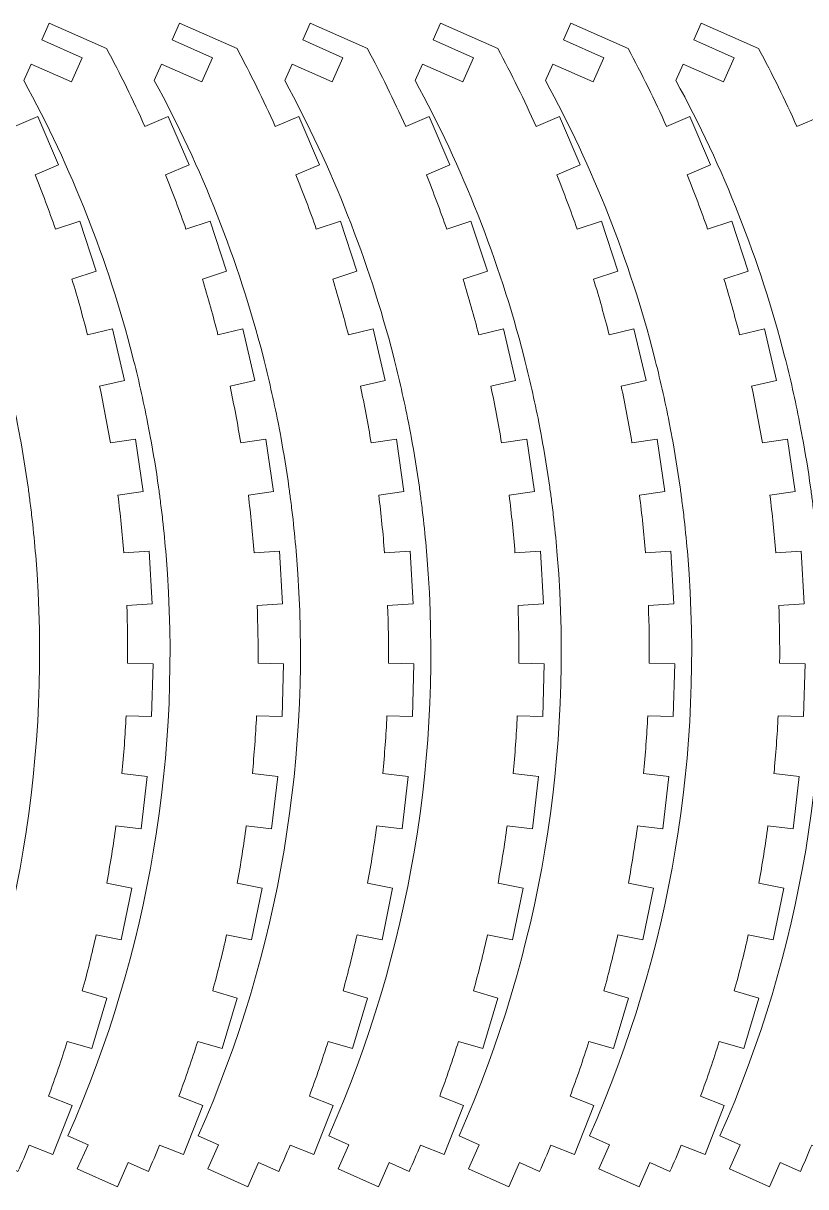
# Model space of a CAD drawing. Header units: millimetres. Extents: x -400 to 400, y -200 to 200.
# Drawn here: x -43.4 to 45.5, y 68.2 to 200.5 of the extents above; entities that cross this region are included whole.
import ezdxf

# ---------------------------------------------------------------- set-up
doc = ezdxf.new("R2010")
doc.units = ezdxf.units.MM
doc.header["$MEASUREMENT"] = 0
doc.layers.add('Camada 1', color=7, linetype='Continuous')

msp = doc.modelspace()

# ---------------------------------------------------------------- linework, layer by layer
at = {"layer": 'Camada 1', "lineweight": 20}
for points in [[(-58.138, 193.9324), (-52.7332, 184.0403), (-48.5792, 173.5035), (-45.7809, 162.5975), (-45.7809, 162.5975), (-45.1419, 160.107), (-44.5736, 157.5971), (-44.0771, 155.0715), (-44.0771, 155.0715), (-43.9736, 154.5448), (-43.8731, 154.0175), (-43.7758, 153.4898), (-43.7758, 153.4898), (-43.4212, 151.5666), (-43.1079, 149.6353), (-42.8371, 147.6984), (-42.8371, 147.6984), (-42.7645, 147.18), (-42.6948, 146.6612), (-42.6283, 146.142), (-42.6283, 146.142), (-42.5383, 145.439), (-42.4536, 144.7351), (-42.3745, 144.0308), (-42.3745, 144.0308), (-42.2217, 142.6695), (-42.0893, 141.3057), (-41.9777, 139.9405), (-41.9777, 139.9405), (-40.1556, 117.6503), (-43.8458, 94.9596), (-53.1361, 73.9707), (-53.1361, 73.9707), (-53.1361, 73.9707), (-50.85, 72.9588), (-50.85, 72.9588), (-50.85, 72.9588), (-50.85, 72.9588), (-52.0642, 70.2155), (-52.0642, 70.2155), (-52.0642, 70.2155), (-52.0642, 70.2155), (-47.4921, 68.1918), (-47.4921, 68.1918), (-47.4921, 68.1918), (-47.4921, 68.1918), (-46.2779, 70.9351), (-46.2779, 70.9351), (-46.2779, 70.9351), (-46.2779, 70.9351), (-43.9918, 69.9232), (-43.9918, 69.9232), (-43.9918, 69.9232), (-43.5531, 70.9143), (-43.1254, 71.9104), (-42.709, 72.9111), (-42.709, 72.9111), (-42.709, 72.9111), (-40.0122, 71.8533), (-40.0122, 71.8533), (-40.0122, 71.8533), (-40.0122, 71.8533), (-37.8213, 77.4391), (-37.8213, 77.4391), (-37.8213, 77.4391), (-37.8213, 77.4391), (-40.5181, 78.4968), (-40.5181, 78.4968), (-40.5181, 78.4968), (-39.7607, 80.5513), (-39.0497, 82.6227), (-38.3857, 84.7093), (-38.3857, 84.7093), (-38.3857, 84.7093), (-35.6079, 83.8879), (-35.6079, 83.8879), (-35.6079, 83.8879), (-35.6079, 83.8879), (-33.9065, 89.6416), (-33.9065, 89.6416), (-33.9065, 89.6416), (-33.9065, 89.6416), (-36.6844, 90.4631), (-36.6844, 90.4631), (-36.6844, 90.4631), (-36.1068, 92.5752), (-35.577, 94.7001), (-35.0953, 96.8362), (-35.0953, 96.8362), (-35.0953, 96.8362), (-32.2569, 96.2573), (-32.2569, 96.2573), (-32.2569, 96.2573), (-32.2569, 96.2573), (-31.0578, 102.1362), (-31.0578, 102.1362), (-31.0578, 102.1362), (-31.0578, 102.1362), (-33.8961, 102.7151), (-33.8961, 102.7151), (-33.8961, 102.7151), (-33.5027, 104.8693), (-33.158, 107.032), (-32.8622, 109.2016), (-32.8622, 109.2016), (-32.8622, 109.2016), (-29.9845, 108.8695), (-29.9845, 108.8695), (-29.9845, 108.8695), (-29.9845, 108.8695), (-29.2965, 114.8298), (-29.2965, 114.8298), (-29.2965, 114.8298), (-29.2965, 114.8298), (-32.1741, 115.1621), (-32.1741, 115.1621), (-32.1741, 115.1621), (-31.9679, 117.3421), (-31.8108, 119.5264), (-31.703, 121.7134), (-31.703, 121.7134), (-31.703, 121.7134), (-28.8075, 121.6305), (-28.8075, 121.6305), (-28.8075, 121.6305), (-28.8075, 121.6305), (-28.6357, 127.628), (-28.6357, 127.628), (-28.6357, 127.628), (-28.6357, 127.628), (-31.5312, 127.711), (-31.5312, 127.711), (-31.5312, 127.711), (-31.5136, 129.9007), (-31.5453, 132.0904), (-31.6265, 134.2786), (-31.6265, 134.2786), (-31.6265, 134.2786), (-28.7345, 134.4455), (-28.7345, 134.4455), (-28.7345, 134.4455), (-28.7345, 134.4455), (-29.0802, 140.4355), (-29.0802, 140.4355), (-29.0802, 140.4355), (-29.0802, 140.4355), (-31.9721, 140.2686), (-31.9721, 140.2686), (-31.9721, 140.2686), (-32.1433, 142.4516), (-32.3636, 144.6306), (-32.633, 146.8037), (-32.633, 146.8037), (-32.633, 146.8037), (-29.7663, 147.2191), (-29.7663, 147.2191), (-29.7663, 147.2191), (-29.7663, 147.2191), (-30.6268, 153.157), (-30.6268, 153.157), (-30.6268, 153.157), (-30.6268, 153.157), (-33.4936, 152.7416), (-33.4936, 152.7416), (-33.4936, 152.7416), (-33.8523, 154.9017), (-34.2596, 157.0535), (-34.7152, 159.1953), (-34.7152, 159.1953), (-34.7152, 159.1953), (-31.8949, 159.8563), (-31.8949, 159.8563), (-31.8949, 159.8563), (-31.8949, 159.8563), (-33.2641, 165.698), (-33.2641, 165.698), (-33.2641, 165.698), (-33.2641, 165.698), (-36.0844, 165.037), (-36.0844, 165.037), (-36.0844, 165.037), (-36.6278, 167.1582), (-37.219, 169.2669), (-37.8576, 171.3615), (-37.8576, 171.3615), (-37.8576, 171.3615), (-35.1047, 172.263), (-35.1047, 172.263), (-35.1047, 172.263), (-35.1047, 172.263), (-36.9722, 177.965), (-36.9722, 177.965), (-36.9722, 177.965), (-36.9722, 177.965), (-39.725, 177.0633), (-39.725, 177.0633), (-39.725, 177.0633), (-40.4493, 179.1298), (-41.22, 181.1798), (-42.0367, 183.2115), (-42.0367, 183.2115), (-42.0367, 183.2115), (-39.3718, 184.3469), (-39.3718, 184.3469), (-39.3718, 184.3469), (-39.3718, 184.3469), (-41.7237, 189.8668), (-41.7237, 189.8668), (-41.7237, 189.8668), (-41.7237, 189.8668), (-44.3886, 188.7313), (-44.3886, 188.7313), (-44.3886, 188.7313), (-45.7374, 191.7242), (-47.1868, 194.6705), (-48.7346, 197.5655), (-48.7346, 197.5655), (-48.7346, 197.5655), (-55.2528, 200.4506), (-55.2528, 200.4506), (-55.2528, 200.4506), (-55.2528, 200.4506), (-56.0883, 198.5631), (-56.0883, 198.5631), (-56.0883, 198.5631), (-56.0883, 198.5631), (-51.5161, 196.5394), (-51.5161, 196.5394), (-51.5161, 196.5394), (-51.5161, 196.5394), (-52.7304, 193.7961), (-52.7304, 193.7961), (-52.7304, 193.7961), (-52.7304, 193.7961), (-57.3025, 195.8198), (-57.3025, 195.8198), (-57.3025, 195.8198), (-57.3025, 195.8198), (-58.138, 193.9324), (-58.138, 193.9324)], [(-43.3213, 193.9324), (-37.9165, 184.0403), (-33.7625, 173.5035), (-30.9642, 162.5975), (-30.9642, 162.5975), (-30.3252, 160.107), (-29.7569, 157.5971), (-29.2604, 155.0715), (-29.2604, 155.0715), (-29.1569, 154.5448), (-29.0564, 154.0175), (-28.9591, 153.4898), (-28.9591, 153.4898), (-28.6045, 151.5666), (-28.2912, 149.6353), (-28.0204, 147.6984), (-28.0204, 147.6984), (-27.9478, 147.18), (-27.8781, 146.6612), (-27.8116, 146.142), (-27.8116, 146.142), (-27.7216, 145.439), (-27.6369, 144.7351), (-27.5578, 144.0308), (-27.5578, 144.0308), (-27.405, 142.6695), (-27.2726, 141.3057), (-27.161, 139.9405), (-27.161, 139.9405), (-25.3389, 117.6503), (-29.0291, 94.9596), (-38.3194, 73.9707), (-38.3194, 73.9707), (-38.3194, 73.9707), (-36.0333, 72.9588), (-36.0333, 72.9588), (-36.0333, 72.9588), (-36.0333, 72.9588), (-37.2475, 70.2155), (-37.2475, 70.2155), (-37.2475, 70.2155), (-37.2475, 70.2155), (-32.6754, 68.1918), (-32.6754, 68.1918), (-32.6754, 68.1918), (-32.6754, 68.1918), (-31.4612, 70.9351), (-31.4612, 70.9351), (-31.4612, 70.9351), (-31.4612, 70.9351), (-29.1751, 69.9232), (-29.1751, 69.9232), (-29.1751, 69.9232), (-28.7364, 70.9143), (-28.3087, 71.9104), (-27.8923, 72.9111), (-27.8923, 72.9111), (-27.8923, 72.9111), (-25.1955, 71.8533), (-25.1955, 71.8533), (-25.1955, 71.8533), (-25.1955, 71.8533), (-23.0046, 77.4391), (-23.0046, 77.4391), (-23.0046, 77.4391), (-23.0046, 77.4391), (-25.7014, 78.4968), (-25.7014, 78.4968), (-25.7014, 78.4968), (-24.944, 80.5513), (-24.233, 82.6227), (-23.569, 84.7093), (-23.569, 84.7093), (-23.569, 84.7093), (-20.7912, 83.8879), (-20.7912, 83.8879), (-20.7912, 83.8879), (-20.7912, 83.8879), (-19.0898, 89.6416), (-19.0898, 89.6416), (-19.0898, 89.6416), (-19.0898, 89.6416), (-21.8677, 90.4631), (-21.8677, 90.4631), (-21.8677, 90.4631), (-21.2901, 92.5752), (-20.7603, 94.7001), (-20.2786, 96.8362), (-20.2786, 96.8362), (-20.2786, 96.8362), (-17.4402, 96.2573), (-17.4402, 96.2573), (-17.4402, 96.2573), (-17.4402, 96.2573), (-16.2411, 102.1362), (-16.2411, 102.1362), (-16.2411, 102.1362), (-16.2411, 102.1362), (-19.0794, 102.7151), (-19.0794, 102.7151), (-19.0794, 102.7151), (-18.686, 104.8693), (-18.3413, 107.032), (-18.0455, 109.2016), (-18.0455, 109.2016), (-18.0455, 109.2016), (-15.1678, 108.8695), (-15.1678, 108.8695), (-15.1678, 108.8695), (-15.1678, 108.8695), (-14.4798, 114.8298), (-14.4798, 114.8298), (-14.4798, 114.8298), (-14.4798, 114.8298), (-17.3574, 115.1621), (-17.3574, 115.1621), (-17.3574, 115.1621), (-17.1512, 117.3421), (-16.9941, 119.5264), (-16.8863, 121.7134), (-16.8863, 121.7134), (-16.8863, 121.7134), (-13.9908, 121.6305), (-13.9908, 121.6305), (-13.9908, 121.6305), (-13.9908, 121.6305), (-13.819, 127.628), (-13.819, 127.628), (-13.819, 127.628), (-13.819, 127.628), (-16.7145, 127.711), (-16.7145, 127.711), (-16.7145, 127.711), (-16.6969, 129.9007), (-16.7286, 132.0904), (-16.8098, 134.2786), (-16.8098, 134.2786), (-16.8098, 134.2786), (-13.9178, 134.4455), (-13.9178, 134.4455), (-13.9178, 134.4455), (-13.9178, 134.4455), (-14.2635, 140.4355), (-14.2635, 140.4355), (-14.2635, 140.4355), (-14.2635, 140.4355), (-17.1554, 140.2686), (-17.1554, 140.2686), (-17.1554, 140.2686), (-17.3266, 142.4516), (-17.5469, 144.6306), (-17.8163, 146.8037), (-17.8163, 146.8037), (-17.8163, 146.8037), (-14.9496, 147.2191), (-14.9496, 147.2191), (-14.9496, 147.2191), (-14.9496, 147.2191), (-15.8101, 153.157), (-15.8101, 153.157), (-15.8101, 153.157), (-15.8101, 153.157), (-18.6769, 152.7416), (-18.6769, 152.7416), (-18.6769, 152.7416), (-19.0356, 154.9017), (-19.4429, 157.0535), (-19.8985, 159.1953), (-19.8985, 159.1953), (-19.8985, 159.1953), (-17.0782, 159.8563), (-17.0782, 159.8563), (-17.0782, 159.8563), (-17.0782, 159.8563), (-18.4474, 165.698), (-18.4474, 165.698), (-18.4474, 165.698), (-18.4474, 165.698), (-21.2677, 165.037), (-21.2677, 165.037), (-21.2677, 165.037), (-21.8111, 167.1582), (-22.4023, 169.2669), (-23.0409, 171.3615), (-23.0409, 171.3615), (-23.0409, 171.3615), (-20.288, 172.263), (-20.288, 172.263), (-20.288, 172.263), (-20.288, 172.263), (-22.1555, 177.965), (-22.1555, 177.965), (-22.1555, 177.965), (-22.1555, 177.965), (-24.9083, 177.0633), (-24.9083, 177.0633), (-24.9083, 177.0633), (-25.6326, 179.1298), (-26.4033, 181.1798), (-27.22, 183.2115), (-27.22, 183.2115), (-27.22, 183.2115), (-24.5551, 184.3469), (-24.5551, 184.3469), (-24.5551, 184.3469), (-24.5551, 184.3469), (-26.907, 189.8668), (-26.907, 189.8668), (-26.907, 189.8668), (-26.907, 189.8668), (-29.5719, 188.7313), (-29.5719, 188.7313), (-29.5719, 188.7313), (-30.9207, 191.7242), (-32.3701, 194.6705), (-33.9179, 197.5655), (-33.9179, 197.5655), (-33.9179, 197.5655), (-40.4361, 200.4506), (-40.4361, 200.4506), (-40.4361, 200.4506), (-40.4361, 200.4506), (-41.2716, 198.5631), (-41.2716, 198.5631), (-41.2716, 198.5631), (-41.2716, 198.5631), (-36.6994, 196.5394), (-36.6994, 196.5394), (-36.6994, 196.5394), (-36.6994, 196.5394), (-37.9137, 193.7961), (-37.9137, 193.7961), (-37.9137, 193.7961), (-37.9137, 193.7961), (-42.4858, 195.8198), (-42.4858, 195.8198), (-42.4858, 195.8198), (-42.4858, 195.8198), (-43.3213, 193.9324), (-43.3213, 193.9324)], [(-28.5046, 193.9324), (-23.0998, 184.0403), (-18.9458, 173.5035), (-16.1475, 162.5975), (-16.1475, 162.5975), (-15.5085, 160.107), (-14.9402, 157.5971), (-14.4437, 155.0715), (-14.4437, 155.0715), (-14.3402, 154.5448), (-14.2397, 154.0175), (-14.1424, 153.4898), (-14.1424, 153.4898), (-13.7878, 151.5666), (-13.4745, 149.6353), (-13.2037, 147.6984), (-13.2037, 147.6984), (-13.1311, 147.18), (-13.0614, 146.6612), (-12.9949, 146.142), (-12.9949, 146.142), (-12.9049, 145.439), (-12.8202, 144.7351), (-12.7411, 144.0308), (-12.7411, 144.0308), (-12.5883, 142.6695), (-12.4559, 141.3057), (-12.3443, 139.9405), (-12.3443, 139.9405), (-10.5222, 117.6503), (-14.2124, 94.9596), (-23.5027, 73.9707), (-23.5027, 73.9707), (-23.5027, 73.9707), (-21.2166, 72.9588), (-21.2166, 72.9588), (-21.2166, 72.9588), (-21.2166, 72.9588), (-22.4308, 70.2155), (-22.4308, 70.2155), (-22.4308, 70.2155), (-22.4308, 70.2155), (-17.8587, 68.1918), (-17.8587, 68.1918), (-17.8587, 68.1918), (-17.8587, 68.1918), (-16.6445, 70.9351), (-16.6445, 70.9351), (-16.6445, 70.9351), (-16.6445, 70.9351), (-14.3584, 69.9232), (-14.3584, 69.9232), (-14.3584, 69.9232), (-13.9197, 70.9143), (-13.492, 71.9104), (-13.0756, 72.9111), (-13.0756, 72.9111), (-13.0756, 72.9111), (-10.3788, 71.8533), (-10.3788, 71.8533), (-10.3788, 71.8533), (-10.3788, 71.8533), (-8.1879, 77.4391), (-8.1879, 77.4391), (-8.1879, 77.4391), (-8.1879, 77.4391), (-10.8847, 78.4968), (-10.8847, 78.4968), (-10.8847, 78.4968), (-10.1273, 80.5513), (-9.4163, 82.6227), (-8.7523, 84.7093), (-8.7523, 84.7093), (-8.7523, 84.7093), (-5.9745, 83.8879), (-5.9745, 83.8879), (-5.9745, 83.8879), (-5.9745, 83.8879), (-4.2731, 89.6416), (-4.2731, 89.6416), (-4.2731, 89.6416), (-4.2731, 89.6416), (-7.051, 90.4631), (-7.051, 90.4631), (-7.051, 90.4631), (-6.4734, 92.5752), (-5.9436, 94.7001), (-5.4619, 96.8362), (-5.4619, 96.8362), (-5.4619, 96.8362), (-2.6235, 96.2573), (-2.6235, 96.2573), (-2.6235, 96.2573), (-2.6235, 96.2573), (-1.4244, 102.1362), (-1.4244, 102.1362), (-1.4244, 102.1362), (-1.4244, 102.1362), (-4.2627, 102.7151), (-4.2627, 102.7151), (-4.2627, 102.7151), (-3.8693, 104.8693), (-3.5246, 107.032), (-3.2288, 109.2016), (-3.2288, 109.2016), (-3.2288, 109.2016), (-0.3511, 108.8695), (-0.3511, 108.8695), (-0.3511, 108.8695), (-0.3511, 108.8695), (0.3369, 114.8298), (0.3369, 114.8298), (0.3369, 114.8298), (0.3369, 114.8298), (-2.5407, 115.1621), (-2.5407, 115.1621), (-2.5407, 115.1621), (-2.3345, 117.3421), (-2.1774, 119.5264), (-2.0696, 121.7134), (-2.0696, 121.7134), (-2.0696, 121.7134), (0.8259, 121.6305), (0.8259, 121.6305), (0.8259, 121.6305), (0.8259, 121.6305), (0.9977, 127.628), (0.9977, 127.628), (0.9977, 127.628), (0.9977, 127.628), (-1.8978, 127.711), (-1.8978, 127.711), (-1.8978, 127.711), (-1.8802, 129.9007), (-1.9119, 132.0904), (-1.9931, 134.2786), (-1.9931, 134.2786), (-1.9931, 134.2786), (0.8989, 134.4455), (0.8989, 134.4455), (0.8989, 134.4455), (0.8989, 134.4455), (0.5532, 140.4355), (0.5532, 140.4355), (0.5532, 140.4355), (0.5532, 140.4355), (-2.3387, 140.2686), (-2.3387, 140.2686), (-2.3387, 140.2686), (-2.5099, 142.4516), (-2.7302, 144.6306), (-2.9996, 146.8037), (-2.9996, 146.8037), (-2.9996, 146.8037), (-0.1329, 147.2191), (-0.1329, 147.2191), (-0.1329, 147.2191), (-0.1329, 147.2191), (-0.9934, 153.157), (-0.9934, 153.157), (-0.9934, 153.157), (-0.9934, 153.157), (-3.8602, 152.7416), (-3.8602, 152.7416), (-3.8602, 152.7416), (-4.2189, 154.9017), (-4.6262, 157.0535), (-5.0818, 159.1953), (-5.0818, 159.1953), (-5.0818, 159.1953), (-2.2615, 159.8563), (-2.2615, 159.8563), (-2.2615, 159.8563), (-2.2615, 159.8563), (-3.6307, 165.698), (-3.6307, 165.698), (-3.6307, 165.698), (-3.6307, 165.698), (-6.451, 165.037), (-6.451, 165.037), (-6.451, 165.037), (-6.9944, 167.1582), (-7.5856, 169.2669), (-8.2242, 171.3615), (-8.2242, 171.3615), (-8.2242, 171.3615), (-5.4713, 172.263), (-5.4713, 172.263), (-5.4713, 172.263), (-5.4713, 172.263), (-7.3388, 177.965), (-7.3388, 177.965), (-7.3388, 177.965), (-7.3388, 177.965), (-10.0916, 177.0633), (-10.0916, 177.0633), (-10.0916, 177.0633), (-10.8159, 179.1298), (-11.5866, 181.1798), (-12.4033, 183.2115), (-12.4033, 183.2115), (-12.4033, 183.2115), (-9.7384, 184.3469), (-9.7384, 184.3469), (-9.7384, 184.3469), (-9.7384, 184.3469), (-12.0903, 189.8668), (-12.0903, 189.8668), (-12.0903, 189.8668), (-12.0903, 189.8668), (-14.7552, 188.7313), (-14.7552, 188.7313), (-14.7552, 188.7313), (-16.104, 191.7242), (-17.5534, 194.6705), (-19.1012, 197.5655), (-19.1012, 197.5655), (-19.1012, 197.5655), (-25.6194, 200.4506), (-25.6194, 200.4506), (-25.6194, 200.4506), (-25.6194, 200.4506), (-26.4549, 198.5631), (-26.4549, 198.5631), (-26.4549, 198.5631), (-26.4549, 198.5631), (-21.8827, 196.5394), (-21.8827, 196.5394), (-21.8827, 196.5394), (-21.8827, 196.5394), (-23.097, 193.7961), (-23.097, 193.7961), (-23.097, 193.7961), (-23.097, 193.7961), (-27.6691, 195.8198), (-27.6691, 195.8198), (-27.6691, 195.8198), (-27.6691, 195.8198), (-28.5046, 193.9324), (-28.5046, 193.9324)], [(-13.6879, 193.9324), (-8.2831, 184.0403), (-4.1291, 173.5035), (-1.3308, 162.5975), (-1.3308, 162.5975), (-0.6918, 160.107), (-0.1235, 157.5971), (0.373, 155.0715), (0.373, 155.0715), (0.4765, 154.5448), (0.577, 154.0175), (0.6743, 153.4898), (0.6743, 153.4898), (1.0289, 151.5666), (1.3422, 149.6353), (1.613, 147.6984), (1.613, 147.6984), (1.6856, 147.18), (1.7553, 146.6612), (1.8218, 146.142), (1.8218, 146.142), (1.9118, 145.439), (1.9965, 144.7351), (2.0756, 144.0308), (2.0756, 144.0308), (2.2284, 142.6695), (2.3608, 141.3057), (2.4724, 139.9405), (2.4724, 139.9405), (4.2945, 117.6503), (0.6043, 94.9596), (-8.686, 73.9707), (-8.686, 73.9707), (-8.686, 73.9707), (-6.3999, 72.9588), (-6.3999, 72.9588), (-6.3999, 72.9588), (-6.3999, 72.9588), (-7.6141, 70.2155), (-7.6141, 70.2155), (-7.6141, 70.2155), (-7.6141, 70.2155), (-3.042, 68.1918), (-3.042, 68.1918), (-3.042, 68.1918), (-3.042, 68.1918), (-1.8278, 70.9351), (-1.8278, 70.9351), (-1.8278, 70.9351), (-1.8278, 70.9351), (0.4583, 69.9232), (0.4583, 69.9232), (0.4583, 69.9232), (0.897, 70.9143), (1.3247, 71.9104), (1.7411, 72.9111), (1.7411, 72.9111), (1.7411, 72.9111), (4.4379, 71.8533), (4.4379, 71.8533), (4.4379, 71.8533), (4.4379, 71.8533), (6.6288, 77.4391), (6.6288, 77.4391), (6.6288, 77.4391), (6.6288, 77.4391), (3.932, 78.4968), (3.932, 78.4968), (3.932, 78.4968), (4.6894, 80.5513), (5.4004, 82.6227), (6.0644, 84.7093), (6.0644, 84.7093), (6.0644, 84.7093), (8.8422, 83.8879), (8.8422, 83.8879), (8.8422, 83.8879), (8.8422, 83.8879), (10.5436, 89.6416), (10.5436, 89.6416), (10.5436, 89.6416), (10.5436, 89.6416), (7.7657, 90.4631), (7.7657, 90.4631), (7.7657, 90.4631), (8.3433, 92.5752), (8.8731, 94.7001), (9.3548, 96.8362), (9.3548, 96.8362), (9.3548, 96.8362), (12.1932, 96.2573), (12.1932, 96.2573), (12.1932, 96.2573), (12.1932, 96.2573), (13.3923, 102.1362), (13.3923, 102.1362), (13.3923, 102.1362), (13.3923, 102.1362), (10.554, 102.7151), (10.554, 102.7151), (10.554, 102.7151), (10.9474, 104.8693), (11.2921, 107.032), (11.5879, 109.2016), (11.5879, 109.2016), (11.5879, 109.2016), (14.4656, 108.8695), (14.4656, 108.8695), (14.4656, 108.8695), (14.4656, 108.8695), (15.1536, 114.8298), (15.1536, 114.8298), (15.1536, 114.8298), (15.1536, 114.8298), (12.276, 115.1621), (12.276, 115.1621), (12.276, 115.1621), (12.4822, 117.3421), (12.6393, 119.5264), (12.7471, 121.7134), (12.7471, 121.7134), (12.7471, 121.7134), (15.6426, 121.6305), (15.6426, 121.6305), (15.6426, 121.6305), (15.6426, 121.6305), (15.8144, 127.628), (15.8144, 127.628), (15.8144, 127.628), (15.8144, 127.628), (12.9189, 127.711), (12.9189, 127.711), (12.9189, 127.711), (12.9365, 129.9007), (12.9048, 132.0904), (12.8236, 134.2786), (12.8236, 134.2786), (12.8236, 134.2786), (15.7156, 134.4455), (15.7156, 134.4455), (15.7156, 134.4455), (15.7156, 134.4455), (15.3699, 140.4355), (15.3699, 140.4355), (15.3699, 140.4355), (15.3699, 140.4355), (12.478, 140.2686), (12.478, 140.2686), (12.478, 140.2686), (12.3068, 142.4516), (12.0865, 144.6306), (11.8171, 146.8037), (11.8171, 146.8037), (11.8171, 146.8037), (14.6838, 147.2191), (14.6838, 147.2191), (14.6838, 147.2191), (14.6838, 147.2191), (13.8233, 153.157), (13.8233, 153.157), (13.8233, 153.157), (13.8233, 153.157), (10.9565, 152.7416), (10.9565, 152.7416), (10.9565, 152.7416), (10.5978, 154.9017), (10.1905, 157.0535), (9.7349, 159.1953), (9.7349, 159.1953), (9.7349, 159.1953), (12.5552, 159.8563), (12.5552, 159.8563), (12.5552, 159.8563), (12.5552, 159.8563), (11.186, 165.698), (11.186, 165.698), (11.186, 165.698), (11.186, 165.698), (8.3657, 165.037), (8.3657, 165.037), (8.3657, 165.037), (7.8223, 167.1582), (7.2311, 169.2669), (6.5925, 171.3615), (6.5925, 171.3615), (6.5925, 171.3615), (9.3454, 172.263), (9.3454, 172.263), (9.3454, 172.263), (9.3454, 172.263), (7.4779, 177.965), (7.4779, 177.965), (7.4779, 177.965), (7.4779, 177.965), (4.7251, 177.0633), (4.7251, 177.0633), (4.7251, 177.0633), (4.0008, 179.1298), (3.2301, 181.1798), (2.4134, 183.2115), (2.4134, 183.2115), (2.4134, 183.2115), (5.0783, 184.3469), (5.0783, 184.3469), (5.0783, 184.3469), (5.0783, 184.3469), (2.7264, 189.8668), (2.7264, 189.8668), (2.7264, 189.8668), (2.7264, 189.8668), (0.0615, 188.7313), (0.0615, 188.7313), (0.0615, 188.7313), (-1.2873, 191.7242), (-2.7367, 194.6705), (-4.2845, 197.5655), (-4.2845, 197.5655), (-4.2845, 197.5655), (-10.8027, 200.4506), (-10.8027, 200.4506), (-10.8027, 200.4506), (-10.8027, 200.4506), (-11.6382, 198.5631), (-11.6382, 198.5631), (-11.6382, 198.5631), (-11.6382, 198.5631), (-7.066, 196.5394), (-7.066, 196.5394), (-7.066, 196.5394), (-7.066, 196.5394), (-8.2803, 193.7961), (-8.2803, 193.7961), (-8.2803, 193.7961), (-8.2803, 193.7961), (-12.8524, 195.8198), (-12.8524, 195.8198), (-12.8524, 195.8198), (-12.8524, 195.8198), (-13.6879, 193.9324), (-13.6879, 193.9324)], [(1.1288, 193.9324), (6.5336, 184.0403), (10.6876, 173.5035), (13.4859, 162.5975), (13.4859, 162.5975), (14.1249, 160.107), (14.6932, 157.5971), (15.1897, 155.0715), (15.1897, 155.0715), (15.2932, 154.5448), (15.3937, 154.0175), (15.491, 153.4898), (15.491, 153.4898), (15.8456, 151.5666), (16.1589, 149.6353), (16.4297, 147.6984), (16.4297, 147.6984), (16.5023, 147.18), (16.572, 146.6612), (16.6385, 146.142), (16.6385, 146.142), (16.7285, 145.439), (16.8132, 144.7351), (16.8923, 144.0308), (16.8923, 144.0308), (17.0451, 142.6695), (17.1775, 141.3057), (17.2891, 139.9405), (17.2891, 139.9405), (19.1112, 117.6503), (15.421, 94.9596), (6.1307, 73.9707), (6.1307, 73.9707), (6.1307, 73.9707), (8.4168, 72.9588), (8.4168, 72.9588), (8.4168, 72.9588), (8.4168, 72.9588), (7.2026, 70.2155), (7.2026, 70.2155), (7.2026, 70.2155), (7.2026, 70.2155), (11.7747, 68.1918), (11.7747, 68.1918), (11.7747, 68.1918), (11.7747, 68.1918), (12.9889, 70.9351), (12.9889, 70.9351), (12.9889, 70.9351), (12.9889, 70.9351), (15.275, 69.9232), (15.275, 69.9232), (15.275, 69.9232), (15.7137, 70.9143), (16.1414, 71.9104), (16.5578, 72.9111), (16.5578, 72.9111), (16.5578, 72.9111), (19.2546, 71.8533), (19.2546, 71.8533), (19.2546, 71.8533), (19.2546, 71.8533), (21.4455, 77.4391), (21.4455, 77.4391), (21.4455, 77.4391), (21.4455, 77.4391), (18.7487, 78.4968), (18.7487, 78.4968), (18.7487, 78.4968), (19.5061, 80.5513), (20.2171, 82.6227), (20.8811, 84.7093), (20.8811, 84.7093), (20.8811, 84.7093), (23.6589, 83.8879), (23.6589, 83.8879), (23.6589, 83.8879), (23.6589, 83.8879), (25.3603, 89.6416), (25.3603, 89.6416), (25.3603, 89.6416), (25.3603, 89.6416), (22.5824, 90.4631), (22.5824, 90.4631), (22.5824, 90.4631), (23.16, 92.5752), (23.6898, 94.7001), (24.1715, 96.8362), (24.1715, 96.8362), (24.1715, 96.8362), (27.0099, 96.2573), (27.0099, 96.2573), (27.0099, 96.2573), (27.0099, 96.2573), (28.209, 102.1362), (28.209, 102.1362), (28.209, 102.1362), (28.209, 102.1362), (25.3707, 102.7151), (25.3707, 102.7151), (25.3707, 102.7151), (25.7641, 104.8693), (26.1088, 107.032), (26.4046, 109.2016), (26.4046, 109.2016), (26.4046, 109.2016), (29.2823, 108.8695), (29.2823, 108.8695), (29.2823, 108.8695), (29.2823, 108.8695), (29.9703, 114.8298), (29.9703, 114.8298), (29.9703, 114.8298), (29.9703, 114.8298), (27.0927, 115.1621), (27.0927, 115.1621), (27.0927, 115.1621), (27.2989, 117.3421), (27.456, 119.5264), (27.5638, 121.7134), (27.5638, 121.7134), (27.5638, 121.7134), (30.4593, 121.6305), (30.4593, 121.6305), (30.4593, 121.6305), (30.4593, 121.6305), (30.6311, 127.628), (30.6311, 127.628), (30.6311, 127.628), (30.6311, 127.628), (27.7356, 127.711), (27.7356, 127.711), (27.7356, 127.711), (27.7532, 129.9007), (27.7215, 132.0904), (27.6403, 134.2786), (27.6403, 134.2786), (27.6403, 134.2786), (30.5323, 134.4455), (30.5323, 134.4455), (30.5323, 134.4455), (30.5323, 134.4455), (30.1866, 140.4355), (30.1866, 140.4355), (30.1866, 140.4355), (30.1866, 140.4355), (27.2947, 140.2686), (27.2947, 140.2686), (27.2947, 140.2686), (27.1235, 142.4516), (26.9032, 144.6306), (26.6338, 146.8037), (26.6338, 146.8037), (26.6338, 146.8037), (29.5005, 147.2191), (29.5005, 147.2191), (29.5005, 147.2191), (29.5005, 147.2191), (28.64, 153.157), (28.64, 153.157), (28.64, 153.157), (28.64, 153.157), (25.7732, 152.7416), (25.7732, 152.7416), (25.7732, 152.7416), (25.4145, 154.9017), (25.0072, 157.0535), (24.5516, 159.1953), (24.5516, 159.1953), (24.5516, 159.1953), (27.3719, 159.8563), (27.3719, 159.8563), (27.3719, 159.8563), (27.3719, 159.8563), (26.0027, 165.698), (26.0027, 165.698), (26.0027, 165.698), (26.0027, 165.698), (23.1824, 165.037), (23.1824, 165.037), (23.1824, 165.037), (22.639, 167.1582), (22.0478, 169.2669), (21.4092, 171.3615), (21.4092, 171.3615), (21.4092, 171.3615), (24.1621, 172.263), (24.1621, 172.263), (24.1621, 172.263), (24.1621, 172.263), (22.2946, 177.965), (22.2946, 177.965), (22.2946, 177.965), (22.2946, 177.965), (19.5418, 177.0633), (19.5418, 177.0633), (19.5418, 177.0633), (18.8175, 179.1298), (18.0468, 181.1798), (17.2301, 183.2115), (17.2301, 183.2115), (17.2301, 183.2115), (19.895, 184.3469), (19.895, 184.3469), (19.895, 184.3469), (19.895, 184.3469), (17.5431, 189.8668), (17.5431, 189.8668), (17.5431, 189.8668), (17.5431, 189.8668), (14.8782, 188.7313), (14.8782, 188.7313), (14.8782, 188.7313), (13.5294, 191.7242), (12.08, 194.6705), (10.5322, 197.5655), (10.5322, 197.5655), (10.5322, 197.5655), (4.014, 200.4506), (4.014, 200.4506), (4.014, 200.4506), (4.014, 200.4506), (3.1785, 198.5631), (3.1785, 198.5631), (3.1785, 198.5631), (3.1785, 198.5631), (7.7507, 196.5394), (7.7507, 196.5394), (7.7507, 196.5394), (7.7507, 196.5394), (6.5364, 193.7961), (6.5364, 193.7961), (6.5364, 193.7961), (6.5364, 193.7961), (1.9643, 195.8198), (1.9643, 195.8198), (1.9643, 195.8198), (1.9643, 195.8198), (1.1288, 193.9324), (1.1288, 193.9324)], [(15.9455, 193.9324), (21.3503, 184.0403), (25.5043, 173.5035), (28.3026, 162.5975), (28.3026, 162.5975), (28.9416, 160.107), (29.5099, 157.5971), (30.0064, 155.0715), (30.0064, 155.0715), (30.1099, 154.5448), (30.2104, 154.0175), (30.3077, 153.4898), (30.3077, 153.4898), (30.6623, 151.5666), (30.9756, 149.6353), (31.2464, 147.6984), (31.2464, 147.6984), (31.319, 147.18), (31.3887, 146.6612), (31.4552, 146.142), (31.4552, 146.142), (31.5452, 145.439), (31.6299, 144.7351), (31.709, 144.0308), (31.709, 144.0308), (31.8618, 142.6695), (31.9942, 141.3057), (32.1058, 139.9405), (32.1058, 139.9405), (33.9279, 117.6503), (30.2377, 94.9596), (20.9474, 73.9707), (20.9474, 73.9707), (20.9474, 73.9707), (23.2335, 72.9588), (23.2335, 72.9588), (23.2335, 72.9588), (23.2335, 72.9588), (22.0193, 70.2155), (22.0193, 70.2155), (22.0193, 70.2155), (22.0193, 70.2155), (26.5914, 68.1918), (26.5914, 68.1918), (26.5914, 68.1918), (26.5914, 68.1918), (27.8056, 70.9351), (27.8056, 70.9351), (27.8056, 70.9351), (27.8056, 70.9351), (30.0917, 69.9232), (30.0917, 69.9232), (30.0917, 69.9232), (30.5304, 70.9143), (30.9581, 71.9104), (31.3745, 72.9111), (31.3745, 72.9111), (31.3745, 72.9111), (34.0713, 71.8533), (34.0713, 71.8533), (34.0713, 71.8533), (34.0713, 71.8533), (36.2622, 77.4391), (36.2622, 77.4391), (36.2622, 77.4391), (36.2622, 77.4391), (33.5654, 78.4968), (33.5654, 78.4968), (33.5654, 78.4968), (34.3228, 80.5513), (35.0338, 82.6227), (35.6978, 84.7093), (35.6978, 84.7093), (35.6978, 84.7093), (38.4756, 83.8879), (38.4756, 83.8879), (38.4756, 83.8879), (38.4756, 83.8879), (40.177, 89.6416), (40.177, 89.6416), (40.177, 89.6416), (40.177, 89.6416), (37.3991, 90.4631), (37.3991, 90.4631), (37.3991, 90.4631), (37.9767, 92.5752), (38.5065, 94.7001), (38.9882, 96.8362), (38.9882, 96.8362), (38.9882, 96.8362), (41.8266, 96.2573), (41.8266, 96.2573), (41.8266, 96.2573), (41.8266, 96.2573), (43.0257, 102.1362), (43.0257, 102.1362), (43.0257, 102.1362), (43.0257, 102.1362), (40.1874, 102.7151), (40.1874, 102.7151), (40.1874, 102.7151), (40.5808, 104.8693), (40.9255, 107.032), (41.2213, 109.2016), (41.2213, 109.2016), (41.2213, 109.2016), (44.099, 108.8695), (44.099, 108.8695), (44.099, 108.8695), (44.099, 108.8695), (44.787, 114.8298), (44.787, 114.8298), (44.787, 114.8298), (44.787, 114.8298), (41.9094, 115.1621), (41.9094, 115.1621), (41.9094, 115.1621), (42.1156, 117.3421), (42.2727, 119.5264), (42.3805, 121.7134), (42.3805, 121.7134), (42.3805, 121.7134), (45.276, 121.6305), (45.276, 121.6305), (45.276, 121.6305), (45.276, 121.6305), (45.4478, 127.628), (45.4478, 127.628), (45.4478, 127.628), (45.4478, 127.628), (42.5523, 127.711), (42.5523, 127.711), (42.5523, 127.711), (42.5699, 129.9007), (42.5382, 132.0904), (42.457, 134.2786), (42.457, 134.2786), (42.457, 134.2786), (45.349, 134.4455), (45.349, 134.4455), (45.349, 134.4455), (45.349, 134.4455), (45.0033, 140.4355), (45.0033, 140.4355), (45.0033, 140.4355), (45.0033, 140.4355), (42.1114, 140.2686), (42.1114, 140.2686), (42.1114, 140.2686), (41.9402, 142.4516), (41.7199, 144.6306), (41.4505, 146.8037), (41.4505, 146.8037), (41.4505, 146.8037), (44.3172, 147.2191), (44.3172, 147.2191), (44.3172, 147.2191), (44.3172, 147.2191), (43.4567, 153.157), (43.4567, 153.157), (43.4567, 153.157), (43.4567, 153.157), (40.5899, 152.7416), (40.5899, 152.7416), (40.5899, 152.7416), (40.2312, 154.9017), (39.8239, 157.0535), (39.3683, 159.1953), (39.3683, 159.1953), (39.3683, 159.1953), (42.1886, 159.8563), (42.1886, 159.8563), (42.1886, 159.8563), (42.1886, 159.8563), (40.8194, 165.698), (40.8194, 165.698), (40.8194, 165.698), (40.8194, 165.698), (37.9991, 165.037), (37.9991, 165.037), (37.9991, 165.037), (37.4557, 167.1582), (36.8645, 169.2669), (36.2259, 171.3615), (36.2259, 171.3615), (36.2259, 171.3615), (38.9788, 172.263), (38.9788, 172.263), (38.9788, 172.263), (38.9788, 172.263), (37.1113, 177.965), (37.1113, 177.965), (37.1113, 177.965), (37.1113, 177.965), (34.3585, 177.0633), (34.3585, 177.0633), (34.3585, 177.0633), (33.6342, 179.1298), (32.8635, 181.1798), (32.0468, 183.2115), (32.0468, 183.2115), (32.0468, 183.2115), (34.7117, 184.3469), (34.7117, 184.3469), (34.7117, 184.3469), (34.7117, 184.3469), (32.3598, 189.8668), (32.3598, 189.8668), (32.3598, 189.8668), (32.3598, 189.8668), (29.6949, 188.7313), (29.6949, 188.7313), (29.6949, 188.7313), (28.3461, 191.7242), (26.8967, 194.6705), (25.3489, 197.5655), (25.3489, 197.5655), (25.3489, 197.5655), (18.8307, 200.4506), (18.8307, 200.4506), (18.8307, 200.4506), (18.8307, 200.4506), (17.9952, 198.5631), (17.9952, 198.5631), (17.9952, 198.5631), (17.9952, 198.5631), (22.5674, 196.5394), (22.5674, 196.5394), (22.5674, 196.5394), (22.5674, 196.5394), (21.3531, 193.7961), (21.3531, 193.7961), (21.3531, 193.7961), (21.3531, 193.7961), (16.781, 195.8198), (16.781, 195.8198), (16.781, 195.8198), (16.781, 195.8198), (15.9455, 193.9324), (15.9455, 193.9324)], [(30.7622, 193.9324), (36.167, 184.0403), (40.321, 173.5035), (43.1193, 162.5975), (43.1193, 162.5975), (43.7583, 160.107), (44.3266, 157.5971), (44.8231, 155.0715), (44.8231, 155.0715), (44.9266, 154.5448), (45.0271, 154.0175), (45.1244, 153.4898), (45.1244, 153.4898), (45.479, 151.5666), (45.7923, 149.6353), (46.0631, 147.6984), (46.0631, 147.6984), (46.1357, 147.18), (46.2054, 146.6612), (46.2719, 146.142), (46.2719, 146.142), (46.3619, 145.439), (46.4466, 144.7351), (46.5257, 144.0308), (46.5257, 144.0308), (46.6785, 142.6695), (46.8109, 141.3057), (46.9225, 139.9405), (46.9225, 139.9405), (48.7446, 117.6503), (45.0544, 94.9596), (35.7641, 73.9707), (35.7641, 73.9707), (35.7641, 73.9707), (38.0502, 72.9588), (38.0502, 72.9588), (38.0502, 72.9588), (38.0502, 72.9588), (36.836, 70.2155), (36.836, 70.2155), (36.836, 70.2155), (36.836, 70.2155), (41.4081, 68.1918), (41.4081, 68.1918), (41.4081, 68.1918), (41.4081, 68.1918), (42.6223, 70.9351), (42.6223, 70.9351), (42.6223, 70.9351), (42.6223, 70.9351), (44.9084, 69.9232), (44.9084, 69.9232), (44.9084, 69.9232), (45.3471, 70.9143), (45.7748, 71.9104), (46.1912, 72.9111), (46.1912, 72.9111), (46.1912, 72.9111), (48.888, 71.8533), (48.888, 71.8533), (48.888, 71.8533), (48.888, 71.8533), (51.0789, 77.4391), (51.0789, 77.4391), (51.0789, 77.4391), (51.0789, 77.4391), (48.3821, 78.4968), (48.3821, 78.4968), (48.3821, 78.4968), (49.1395, 80.5513), (49.8505, 82.6227), (50.5145, 84.7093), (50.5145, 84.7093), (50.5145, 84.7093), (53.2923, 83.8879), (53.2923, 83.8879), (53.2923, 83.8879), (53.2923, 83.8879), (54.9937, 89.6416), (54.9937, 89.6416), (54.9937, 89.6416), (54.9937, 89.6416), (52.2158, 90.4631), (52.2158, 90.4631), (52.2158, 90.4631), (52.7934, 92.5752), (53.3232, 94.7001), (53.8049, 96.8362), (53.8049, 96.8362), (53.8049, 96.8362), (56.6433, 96.2573), (56.6433, 96.2573), (56.6433, 96.2573), (56.6433, 96.2573), (57.8424, 102.1362), (57.8424, 102.1362), (57.8424, 102.1362), (57.8424, 102.1362), (55.0041, 102.7151), (55.0041, 102.7151), (55.0041, 102.7151), (55.3975, 104.8693), (55.7422, 107.032), (56.038, 109.2016), (56.038, 109.2016), (56.038, 109.2016), (58.9157, 108.8695), (58.9157, 108.8695), (58.9157, 108.8695), (58.9157, 108.8695), (59.6037, 114.8298), (59.6037, 114.8298), (59.6037, 114.8298), (59.6037, 114.8298), (56.7261, 115.1621), (56.7261, 115.1621), (56.7261, 115.1621), (56.9323, 117.3421), (57.0894, 119.5264), (57.1972, 121.7134), (57.1972, 121.7134), (57.1972, 121.7134), (60.0927, 121.6305), (60.0927, 121.6305), (60.0927, 121.6305), (60.0927, 121.6305), (60.2645, 127.628), (60.2645, 127.628), (60.2645, 127.628), (60.2645, 127.628), (57.369, 127.711), (57.369, 127.711), (57.369, 127.711), (57.3866, 129.9007), (57.3549, 132.0904), (57.2737, 134.2786), (57.2737, 134.2786), (57.2737, 134.2786), (60.1657, 134.4455), (60.1657, 134.4455), (60.1657, 134.4455), (60.1657, 134.4455), (59.82, 140.4355), (59.82, 140.4355), (59.82, 140.4355), (59.82, 140.4355), (56.9281, 140.2686), (56.9281, 140.2686), (56.9281, 140.2686), (56.7569, 142.4516), (56.5366, 144.6306), (56.2672, 146.8037), (56.2672, 146.8037), (56.2672, 146.8037), (59.1339, 147.2191), (59.1339, 147.2191), (59.1339, 147.2191), (59.1339, 147.2191), (58.2734, 153.157), (58.2734, 153.157), (58.2734, 153.157), (58.2734, 153.157), (55.4066, 152.7416), (55.4066, 152.7416), (55.4066, 152.7416), (55.0479, 154.9017), (54.6406, 157.0535), (54.185, 159.1953), (54.185, 159.1953), (54.185, 159.1953), (57.0053, 159.8563), (57.0053, 159.8563), (57.0053, 159.8563), (57.0053, 159.8563), (55.6361, 165.698), (55.6361, 165.698), (55.6361, 165.698), (55.6361, 165.698), (52.8158, 165.037), (52.8158, 165.037), (52.8158, 165.037), (52.2724, 167.1582), (51.6812, 169.2669), (51.0426, 171.3615), (51.0426, 171.3615), (51.0426, 171.3615), (53.7955, 172.263), (53.7955, 172.263), (53.7955, 172.263), (53.7955, 172.263), (51.928, 177.965), (51.928, 177.965), (51.928, 177.965), (51.928, 177.965), (49.1752, 177.0633), (49.1752, 177.0633), (49.1752, 177.0633), (48.4509, 179.1298), (47.6802, 181.1798), (46.8635, 183.2115), (46.8635, 183.2115), (46.8635, 183.2115), (49.5284, 184.3469), (49.5284, 184.3469), (49.5284, 184.3469), (49.5284, 184.3469), (47.1765, 189.8668), (47.1765, 189.8668), (47.1765, 189.8668), (47.1765, 189.8668), (44.5116, 188.7313), (44.5116, 188.7313), (44.5116, 188.7313), (43.1628, 191.7242), (41.7134, 194.6705), (40.1656, 197.5655), (40.1656, 197.5655), (40.1656, 197.5655), (33.6474, 200.4506), (33.6474, 200.4506), (33.6474, 200.4506), (33.6474, 200.4506), (32.8119, 198.5631), (32.8119, 198.5631), (32.8119, 198.5631), (32.8119, 198.5631), (37.3841, 196.5394), (37.3841, 196.5394), (37.3841, 196.5394), (37.3841, 196.5394), (36.1698, 193.7961), (36.1698, 193.7961), (36.1698, 193.7961), (36.1698, 193.7961), (31.5977, 195.8198), (31.5977, 195.8198), (31.5977, 195.8198), (31.5977, 195.8198), (30.7622, 193.9324), (30.7622, 193.9324)]]:
    msp.add_open_spline(points, degree=3, knots=[0, 0, 0, 0, 0.01639344, 0.01639344, 0.01639344, 0.01639344, 0.03278689, 0.03278689, 0.03278689, 0.03278689, 0.04918033, 0.04918033, 0.04918033, 0.04918033, 0.06557377, 0.06557377, 0.06557377, 0.06557377, 0.08196721, 0.08196721, 0.08196721, 0.08196721, 0.09836066, 0.09836066, 0.09836066, 0.09836066, 0.1147541, 0.1147541, 0.1147541, 0.1147541, 0.13114754, 0.13114754, 0.13114754, 0.13114754, 0.14754098, 0.14754098, 0.14754098, 0.14754098, 0.16393443, 0.16393443, 0.16393443, 0.16393443, 0.18032787, 0.18032787, 0.18032787, 0.18032787, 0.19672131, 0.19672131, 0.19672131, 0.19672131, 0.21311475, 0.21311475, 0.21311475, 0.21311475, 0.2295082, 0.2295082, 0.2295082, 0.2295082, 0.24590164, 0.24590164, 0.24590164, 0.24590164, 0.26229508, 0.26229508, 0.26229508, 0.26229508, 0.27868852, 0.27868852, 0.27868852, 0.27868852, 0.29508197, 0.29508197, 0.29508197, 0.29508197, 0.31147541, 0.31147541, 0.31147541, 0.31147541, 0.32786885, 0.32786885, 0.32786885, 0.32786885, 0.3442623, 0.3442623, 0.3442623, 0.3442623, 0.36065574, 0.36065574, 0.36065574, 0.36065574, 0.37704918, 0.37704918, 0.37704918, 0.37704918, 0.39344262, 0.39344262, 0.39344262, 0.39344262, 0.40983607, 0.40983607, 0.40983607, 0.40983607, 0.42622951, 0.42622951, 0.42622951, 0.42622951, 0.44262295, 0.44262295, 0.44262295, 0.44262295, 0.45901639, 0.45901639, 0.45901639, 0.45901639, 0.47540984, 0.47540984, 0.47540984, 0.47540984, 0.49180328, 0.49180328, 0.49180328, 0.49180328, 0.50819672, 0.50819672, 0.50819672, 0.50819672, 0.52459016, 0.52459016, 0.52459016, 0.52459016, 0.54098361, 0.54098361, 0.54098361, 0.54098361, 0.55737705, 0.55737705, 0.55737705, 0.55737705, 0.57377049, 0.57377049, 0.57377049, 0.57377049, 0.59016393, 0.59016393, 0.59016393, 0.59016393, 0.60655738, 0.60655738, 0.60655738, 0.60655738, 0.62295082, 0.62295082, 0.62295082, 0.62295082, 0.63934426, 0.63934426, 0.63934426, 0.63934426, 0.6557377, 0.6557377, 0.6557377, 0.6557377, 0.67213115, 0.67213115, 0.67213115, 0.67213115, 0.68852459, 0.68852459, 0.68852459, 0.68852459, 0.70491803, 0.70491803, 0.70491803, 0.70491803, 0.72131148, 0.72131148, 0.72131148, 0.72131148, 0.73770492, 0.73770492, 0.73770492, 0.73770492, 0.75409836, 0.75409836, 0.75409836, 0.75409836, 0.7704918, 0.7704918, 0.7704918, 0.7704918, 0.78688525, 0.78688525, 0.78688525, 0.78688525, 0.80327869, 0.80327869, 0.80327869, 0.80327869, 0.81967213, 0.81967213, 0.81967213, 0.81967213, 0.83606557, 0.83606557, 0.83606557, 0.83606557, 0.85245902, 0.85245902, 0.85245902, 0.85245902, 0.86885246, 0.86885246, 0.86885246, 0.86885246, 0.8852459, 0.8852459, 0.8852459, 0.8852459, 0.90163934, 0.90163934, 0.90163934, 0.90163934, 0.91803279, 0.91803279, 0.91803279, 0.91803279, 0.93442623, 0.93442623, 0.93442623, 0.93442623, 0.95081967, 0.95081967, 0.95081967, 0.95081967, 0.96721311, 0.96721311, 0.96721311, 0.96721311, 1, 1, 1, 1], dxfattribs=at)

doc.saveas('drawing.dxf')
